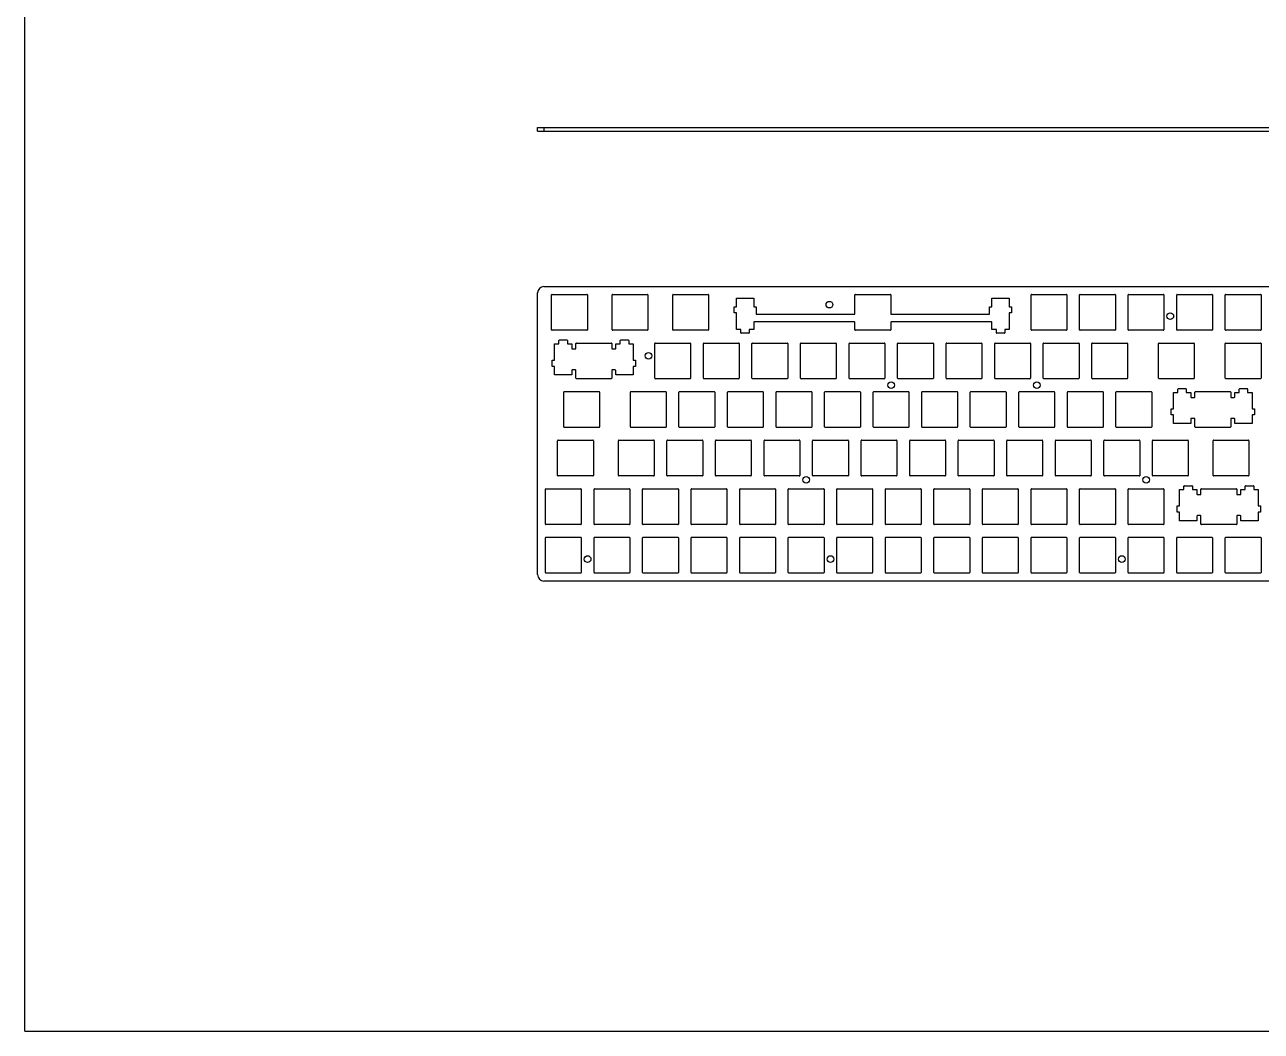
# Model space of a CAD drawing. Header units: inches. Extents: x -14 to 774, y -124 to 663.
# Drawn here: x -13.7 to 470.2, y -124.5 to 269.2 of the extents above; entities that cross this region are included whole.
import ezdxf

# ---------------------------------------------------------------- set-up
doc = ezdxf.new("R2010")
doc.units = ezdxf.units.IN
doc.header["$LTSCALE"] = 51.326917
doc.header["$MEASUREMENT"] = 0
doc.layers.get('0').update_dxf_attribs({"linetype": 'CONTINUOUS'})

msp = doc.modelspace()

# ---------------------------------------------------------------- linework, layer by layer
at = {"color": 7, "linetype": 'Continuous'}
for p, q in [((-13.668, -124.457), (-13.668, 662.945)), ((187.01, 227.596), (187.01, 229.096)), ((187.01, 229.096), (549.21, 229.096)), ((187.01, 227.596), (549.21, 227.596)), ((189.51, 229.096), (189.51, 227.596)), ((189.51, 166.852), (546.71, 166.852)), ((187.01, 54.152), (187.01, 164.352)), ((192.49, 149.952), (192.49, 163.552)), ((192.69, 163.752), (206.29, 163.752)), ((206.49, 163.552), (206.49, 149.952)), ((216.2, 149.952), (216.2, 163.552)), ((216.4, 163.752), (230, 163.752)), ((230.2, 163.552), (230.2, 149.952)), ((239.91, 149.952), (239.91, 163.552)), ((240.11, 163.752), (253.71, 163.752)), ((253.91, 163.552), (253.91, 149.952)), ((264.8, 158.902), (264.8, 162.252)), ((264.8, 162.252), (271.6, 162.252)), ((271.6, 162.252), (271.6, 158.902)), ((311.2, 156.202), (311.2, 163.552)), ((311.4, 163.752), (325, 163.752)), ((325.2, 163.552), (325.2, 156.202)), ((364.8, 158.902), (364.8, 162.252)), ((364.8, 162.252), (371.6, 162.252)), ((371.6, 162.252), (371.6, 158.902)), ((380.11, 149.952), (380.11, 163.552)), ((380.31, 163.752), (393.91, 163.752)), ((394.11, 163.552), (394.11, 149.952)), ((399.11, 149.952), (399.11, 163.552)), ((399.31, 163.752), (412.91, 163.752)), ((413.11, 163.552), (413.11, 149.952)), ((418.11, 149.952), (418.11, 163.552)), ((418.31, 163.752), (431.91, 163.752)), ((432.11, 163.552), (432.11, 149.952)), ((437.11, 149.952), (437.11, 163.552)), ((437.31, 163.752), (450.91, 163.752)), ((451.11, 163.552), (451.11, 149.952)), ((456.11, 149.952), (456.11, 163.552)), ((456.31, 163.752), (469.91, 163.752)), ((470.11, 163.552), (470.11, 149.952)), ((263.9, 156.502), (263.9, 158.902)), ((263.9, 158.902), (264.8, 158.902)), ((264.8, 156.502), (263.9, 156.502)), ((264.8, 150.052), (264.8, 156.502)), ((271.6, 158.902), (272.5, 158.902)), ((272.5, 158.902), (272.5, 156.202)), ((272.7, 156.002), (311, 156.002)), ((325.4, 156.002), (363.7, 156.002)), ((363.9, 156.202), (363.9, 158.902)), ((363.9, 158.902), (364.8, 158.902)), ((371.6, 158.902), (372.5, 158.902)), ((371.6, 156.502), (371.6, 150.052)), ((372.5, 156.502), (371.6, 156.502)), ((372.5, 158.902), (372.5, 156.502)), ((266.55, 150.052), (264.8, 150.052)), ((266.55, 148.752), (266.55, 150.052)), ((269.85, 150.052), (269.85, 148.752)), ((271.6, 150.052), (269.85, 150.052)), ((271.6, 152.802), (271.6, 150.052)), ((311, 153.002), (271.8, 153.002)), ((311.2, 149.952), (311.2, 152.802)), ((325.2, 152.802), (325.2, 149.952)), ((364.6, 153.002), (325.4, 153.002)), ((364.8, 150.052), (364.8, 152.802)), ((366.55, 150.052), (364.8, 150.052)), ((366.55, 148.752), (366.55, 150.052)), ((369.85, 150.052), (369.85, 148.752)), ((371.6, 150.052), (369.85, 150.052)), ((206.29, 149.752), (192.69, 149.752)), ((195.365, 144.452), (195.365, 145.752)), ((195.565, 145.952), (198.465, 145.952)), ((198.665, 145.752), (198.665, 144.452)), ((230, 149.752), (216.4, 149.752)), ((219.365, 144.452), (219.365, 145.752)), ((219.565, 145.952), (222.465, 145.952)), ((222.665, 145.752), (222.665, 144.452)), ((253.71, 149.752), (240.11, 149.752)), ((269.65, 148.552), (266.75, 148.552)), ((325, 149.752), (311.4, 149.752)), ((369.65, 148.552), (366.75, 148.552)), ((393.91, 149.752), (380.31, 149.752)), ((412.91, 149.752), (399.31, 149.752)), ((431.91, 149.752), (418.31, 149.752)), ((450.91, 149.752), (437.31, 149.752)), ((469.91, 149.752), (456.31, 149.752)), ((193.615, 138.002), (193.615, 144.452)), ((193.615, 144.452), (195.365, 144.452)), ((198.665, 144.452), (200.415, 144.452)), ((200.415, 144.452), (200.415, 142.652)), ((200.615, 142.452), (201.815, 142.452)), ((202.015, 142.652), (202.015, 144.552)), ((202.215, 144.752), (215.815, 144.752)), ((216.015, 144.552), (216.015, 142.652)), ((216.215, 142.452), (217.415, 142.452)), ((217.615, 142.652), (217.615, 144.452)), ((217.615, 144.452), (219.365, 144.452)), ((222.665, 144.452), (224.415, 144.452)), ((224.415, 144.452), (224.415, 138.002)), ((232.905, 130.952), (232.905, 144.552)), ((233.105, 144.752), (246.705, 144.752)), ((246.905, 144.552), (246.905, 130.952)), ((251.905, 130.952), (251.905, 144.552)), ((252.105, 144.752), (265.705, 144.752)), ((265.905, 144.552), (265.905, 130.952)), ((270.905, 130.952), (270.905, 144.552)), ((271.105, 144.752), (284.705, 144.752)), ((284.905, 144.552), (284.905, 130.952)), ((289.905, 130.952), (289.905, 144.552)), ((290.105, 144.752), (303.705, 144.752)), ((303.905, 144.552), (303.905, 130.952)), ((308.905, 130.952), (308.905, 144.552)), ((309.105, 144.752), (322.705, 144.752)), ((322.905, 144.552), (322.905, 130.952)), ((327.905, 130.952), (327.905, 144.552)), ((328.105, 144.752), (341.705, 144.752)), ((341.905, 144.552), (341.905, 130.952)), ((346.905, 130.952), (346.905, 144.552)), ((347.105, 144.752), (360.705, 144.752)), ((360.905, 144.552), (360.905, 130.952)), ((365.905, 130.952), (365.905, 144.552)), ((366.105, 144.752), (379.705, 144.752)), ((379.905, 144.552), (379.905, 130.952)), ((384.905, 130.952), (384.905, 144.552)), ((385.105, 144.752), (398.705, 144.752)), ((398.905, 144.552), (398.905, 130.952)), ((403.905, 130.952), (403.905, 144.552)), ((404.105, 144.752), (417.705, 144.752)), ((417.905, 144.552), (417.905, 130.952)), ((430.005, 130.952), (430.005, 144.552)), ((430.205, 144.752), (443.805, 144.752)), ((444.005, 144.552), (444.005, 130.952)), ((456.11, 130.952), (456.11, 144.552)), ((456.31, 144.752), (469.91, 144.752)), ((470.11, 144.552), (470.11, 130.952)), ((192.715, 135.602), (192.715, 138.002)), ((192.715, 138.002), (193.615, 138.002)), ((193.615, 135.602), (192.715, 135.602)), ((193.615, 132.252), (193.615, 135.602)), ((224.415, 138.002), (225.315, 138.002)), ((224.415, 135.602), (224.415, 132.252)), ((225.315, 135.602), (224.415, 135.602)), ((225.315, 138.002), (225.315, 135.602)), ((200.415, 132.252), (193.615, 132.252)), ((200.415, 134.052), (200.415, 132.252)), ((201.815, 134.252), (200.615, 134.252)), ((202.015, 130.952), (202.015, 134.052)), ((215.815, 130.752), (202.215, 130.752)), ((216.015, 134.052), (216.015, 130.952)), ((217.415, 134.252), (216.215, 134.252)), ((217.615, 132.252), (217.615, 134.052)), ((224.415, 132.252), (217.615, 132.252)), ((246.705, 130.752), (233.105, 130.752)), ((265.705, 130.752), (252.105, 130.752)), ((284.705, 130.752), (271.105, 130.752)), ((303.705, 130.752), (290.105, 130.752)), ((322.705, 130.752), (309.105, 130.752)), ((341.705, 130.752), (328.105, 130.752)), ((360.705, 130.752), (347.105, 130.752)), ((379.705, 130.752), (366.105, 130.752)), ((398.705, 130.752), (385.105, 130.752)), ((417.705, 130.752), (404.105, 130.752)), ((443.805, 130.752), (430.205, 130.752)), ((469.91, 130.752), (456.31, 130.752)), ((437.585, 125.452), (437.585, 126.752)), ((437.785, 126.952), (440.685, 126.952)), ((440.885, 126.752), (440.885, 125.452)), ((461.585, 125.452), (461.585, 126.752)), ((461.785, 126.952), (464.685, 126.952)), ((464.885, 126.752), (464.885, 125.452)), ((197.255, 111.952), (197.255, 125.552)), ((197.455, 125.752), (211.055, 125.752)), ((211.255, 125.552), (211.255, 111.952)), ((223.355, 111.952), (223.355, 125.552)), ((223.555, 125.752), (237.155, 125.752)), ((237.355, 125.552), (237.355, 111.952)), ((242.355, 111.952), (242.355, 125.552)), ((242.555, 125.752), (256.155, 125.752)), ((256.355, 125.552), (256.355, 111.952)), ((261.355, 111.952), (261.355, 125.552)), ((261.555, 125.752), (275.155, 125.752)), ((275.355, 125.552), (275.355, 111.952)), ((280.355, 111.952), (280.355, 125.552)), ((280.555, 125.752), (294.155, 125.752)), ((294.355, 125.552), (294.355, 111.952)), ((299.355, 111.952), (299.355, 125.552)), ((299.555, 125.752), (313.155, 125.752)), ((313.355, 125.552), (313.355, 111.952)), ((318.355, 111.952), (318.355, 125.552)), ((318.555, 125.752), (332.155, 125.752)), ((332.355, 125.552), (332.355, 111.952)), ((337.355, 111.952), (337.355, 125.552)), ((337.555, 125.752), (351.155, 125.752)), ((351.355, 125.552), (351.355, 111.952)), ((356.355, 111.952), (356.355, 125.552)), ((356.555, 125.752), (370.155, 125.752)), ((370.355, 125.552), (370.355, 111.952)), ((375.355, 111.952), (375.355, 125.552)), ((375.555, 125.752), (389.155, 125.752)), ((389.355, 125.552), (389.355, 111.952)), ((394.355, 111.952), (394.355, 125.552)), ((394.555, 125.752), (408.155, 125.752)), ((408.355, 125.552), (408.355, 111.952)), ((413.355, 111.952), (413.355, 125.552)), ((413.555, 125.752), (427.155, 125.752)), ((427.355, 125.552), (427.355, 111.952)), ((435.835, 125.452), (437.585, 125.452)), ((435.835, 119.002), (435.835, 125.452)), ((440.885, 125.452), (442.635, 125.452)), ((442.635, 125.452), (442.635, 123.652)), ((442.835, 123.452), (444.035, 123.452)), ((444.235, 123.652), (444.235, 125.552)), ((444.435, 125.752), (458.035, 125.752)), ((458.235, 125.552), (458.235, 123.652)), ((458.435, 123.452), (459.635, 123.452)), ((459.835, 125.452), (461.585, 125.452)), ((459.835, 123.652), (459.835, 125.452)), ((464.885, 125.452), (466.635, 125.452)), ((466.635, 125.452), (466.635, 119.002)), ((434.935, 119.002), (435.835, 119.002)), ((434.935, 116.602), (434.935, 119.002)), ((435.835, 116.602), (434.935, 116.602)), ((435.835, 113.252), (435.835, 116.602)), ((466.635, 119.002), (467.535, 119.002)), ((467.535, 116.602), (466.635, 116.602)), ((466.635, 116.602), (466.635, 113.252)), ((467.535, 119.002), (467.535, 116.602)), ((211.055, 111.752), (197.455, 111.752)), ((237.155, 111.752), (223.555, 111.752)), ((256.155, 111.752), (242.555, 111.752)), ((275.155, 111.752), (261.555, 111.752)), ((294.155, 111.752), (280.555, 111.752)), ((313.155, 111.752), (299.555, 111.752)), ((332.155, 111.752), (318.555, 111.752)), ((351.155, 111.752), (337.555, 111.752)), ((370.155, 111.752), (356.555, 111.752)), ((389.155, 111.752), (375.555, 111.752)), ((408.155, 111.752), (394.555, 111.752)), ((427.155, 111.752), (413.555, 111.752)), ((442.635, 113.252), (435.835, 113.252)), ((442.635, 115.052), (442.635, 113.252)), ((444.035, 115.252), (442.835, 115.252)), ((444.235, 111.952), (444.235, 115.052)), ((458.035, 111.752), (444.435, 111.752)), ((458.235, 115.052), (458.235, 111.952)), ((459.635, 115.252), (458.435, 115.252)), ((459.835, 113.252), (459.835, 115.052)), ((466.635, 113.252), (459.835, 113.252)), ((194.875, 92.952), (194.875, 106.552)), ((195.075, 106.752), (208.675, 106.752)), ((208.875, 106.552), (208.875, 92.952)), ((218.64, 92.952), (218.64, 106.552)), ((218.84, 106.752), (232.44, 106.752)), ((232.64, 106.552), (232.64, 92.952)), ((237.64, 92.952), (237.64, 106.552)), ((237.84, 106.752), (251.44, 106.752)), ((251.64, 106.552), (251.64, 92.952)), ((256.64, 92.952), (256.64, 106.552)), ((256.84, 106.752), (270.44, 106.752)), ((270.64, 106.552), (270.64, 92.952)), ((275.64, 92.952), (275.64, 106.552)), ((275.84, 106.752), (289.44, 106.752)), ((289.64, 106.552), (289.64, 92.952)), ((294.64, 92.952), (294.64, 106.552)), ((294.84, 106.752), (308.44, 106.752)), ((308.64, 106.552), (308.64, 92.952)), ((313.64, 92.952), (313.64, 106.552)), ((313.84, 106.752), (327.44, 106.752)), ((327.64, 106.552), (327.64, 92.952)), ((332.64, 92.952), (332.64, 106.552)), ((332.84, 106.752), (346.44, 106.752)), ((346.64, 106.552), (346.64, 92.952)), ((351.64, 92.952), (351.64, 106.552)), ((351.84, 106.752), (365.44, 106.752)), ((365.64, 106.552), (365.64, 92.952)), ((370.64, 92.952), (370.64, 106.552)), ((370.84, 106.752), (384.44, 106.752)), ((384.64, 106.552), (384.64, 92.952)), ((389.64, 92.952), (389.64, 106.552)), ((389.84, 106.752), (403.44, 106.752)), ((403.64, 106.552), (403.64, 92.952)), ((408.64, 92.952), (408.64, 106.552)), ((408.84, 106.752), (422.44, 106.752)), ((422.64, 106.552), (422.64, 92.952)), ((427.64, 92.952), (427.64, 106.552)), ((427.84, 106.752), (441.44, 106.752)), ((441.64, 106.552), (441.64, 92.952)), ((451.37, 92.952), (451.37, 106.552)), ((451.57, 106.752), (465.17, 106.752)), ((465.37, 106.552), (465.37, 92.952)), ((208.675, 92.752), (195.075, 92.752)), ((232.44, 92.752), (218.84, 92.752)), ((251.44, 92.752), (237.84, 92.752)), ((270.44, 92.752), (256.84, 92.752)), ((289.44, 92.752), (275.84, 92.752)), ((308.44, 92.752), (294.84, 92.752)), ((327.44, 92.752), (313.84, 92.752)), ((346.44, 92.752), (332.84, 92.752)), ((365.44, 92.752), (351.84, 92.752)), ((384.44, 92.752), (370.84, 92.752)), ((403.44, 92.752), (389.84, 92.752)), ((422.44, 92.752), (408.84, 92.752)), ((441.44, 92.752), (427.84, 92.752)), ((465.17, 92.752), (451.57, 92.752)), ((190.11, 73.952), (190.11, 87.552)), ((190.31, 87.752), (203.91, 87.752)), ((204.11, 87.552), (204.11, 73.952)), ((209.11, 73.952), (209.11, 87.552)), ((209.31, 87.752), (222.91, 87.752)), ((223.11, 87.552), (223.11, 73.952)), ((228.11, 73.952), (228.11, 87.552)), ((228.31, 87.752), (241.91, 87.752)), ((242.11, 87.552), (242.11, 73.952)), ((247.11, 73.952), (247.11, 87.552)), ((247.31, 87.752), (260.91, 87.752)), ((261.11, 87.552), (261.11, 73.952)), ((266.11, 73.952), (266.11, 87.552)), ((266.31, 87.752), (279.91, 87.752)), ((280.11, 87.552), (280.11, 73.952)), ((285.11, 73.952), (285.11, 87.552)), ((285.31, 87.752), (298.91, 87.752)), ((299.11, 87.552), (299.11, 73.952)), ((304.11, 73.952), (304.11, 87.552)), ((304.31, 87.752), (317.91, 87.752)), ((318.11, 87.552), (318.11, 73.952)), ((323.11, 73.952), (323.11, 87.552)), ((323.31, 87.752), (336.91, 87.752)), ((337.11, 87.552), (337.11, 73.952)), ((342.11, 73.952), (342.11, 87.552)), ((342.31, 87.752), (355.91, 87.752)), ((356.11, 87.552), (356.11, 73.952)), ((361.11, 73.952), (361.11, 87.552)), ((361.31, 87.752), (374.91, 87.752)), ((375.11, 87.552), (375.11, 73.952)), ((380.11, 73.952), (380.11, 87.552)), ((380.31, 87.752), (393.91, 87.752)), ((394.11, 87.552), (394.11, 73.952)), ((399.11, 73.952), (399.11, 87.552)), ((399.31, 87.752), (412.91, 87.752)), ((413.11, 87.552), (413.11, 73.952)), ((418.11, 73.952), (418.11, 87.552)), ((418.31, 87.752), (431.91, 87.752)), ((432.11, 87.552), (432.11, 73.952)), ((438.21, 87.452), (439.96, 87.452)), ((438.21, 81.002), (438.21, 87.452)), ((439.96, 87.452), (439.96, 88.752)), ((440.16, 88.952), (443.06, 88.952)), ((443.26, 88.752), (443.26, 87.452)), ((443.26, 87.452), (445.01, 87.452)), ((445.01, 87.452), (445.01, 85.652)), ((446.61, 85.652), (446.61, 87.552)), ((446.81, 87.752), (460.41, 87.752)), ((460.61, 87.552), (460.61, 85.652)), ((462.21, 87.452), (463.96, 87.452)), ((462.21, 85.652), (462.21, 87.452)), ((463.96, 87.452), (463.96, 88.752)), ((464.16, 88.952), (467.06, 88.952)), ((467.26, 88.752), (467.26, 87.452)), ((467.26, 87.452), (469.01, 87.452)), ((469.01, 87.452), (469.01, 81.002)), ((445.21, 85.452), (446.41, 85.452)), ((460.81, 85.452), (462.01, 85.452)), ((437.31, 81.002), (438.21, 81.002)), ((437.31, 78.602), (437.31, 81.002)), ((438.21, 78.602), (437.31, 78.602)), ((438.21, 75.252), (438.21, 78.602)), ((469.01, 81.002), (469.91, 81.002)), ((469.91, 78.602), (469.01, 78.602)), ((469.01, 78.602), (469.01, 75.252)), ((469.91, 81.002), (469.91, 78.602)), ((203.91, 73.752), (190.31, 73.752)), ((222.91, 73.752), (209.31, 73.752)), ((241.91, 73.752), (228.31, 73.752)), ((260.91, 73.752), (247.31, 73.752)), ((279.91, 73.752), (266.31, 73.752)), ((298.91, 73.752), (285.31, 73.752)), ((317.91, 73.752), (304.31, 73.752)), ((336.91, 73.752), (323.31, 73.752)), ((355.91, 73.752), (342.31, 73.752)), ((374.91, 73.752), (361.31, 73.752)), ((393.91, 73.752), (380.31, 73.752)), ((412.91, 73.752), (399.31, 73.752)), ((431.91, 73.752), (418.31, 73.752)), ((445.01, 75.252), (438.21, 75.252)), ((445.01, 77.052), (445.01, 75.252)), ((446.41, 77.252), (445.21, 77.252)), ((446.61, 73.952), (446.61, 77.052)), ((460.41, 73.752), (446.81, 73.752)), ((460.61, 77.052), (460.61, 73.952)), ((462.01, 77.252), (460.81, 77.252)), ((462.21, 75.252), (462.21, 77.052)), ((469.01, 75.252), (462.21, 75.252)), ((190.11, 54.952), (190.11, 68.552)), ((190.31, 68.752), (203.91, 68.752)), ((204.11, 68.552), (204.11, 54.952)), ((209.11, 54.952), (209.11, 68.552)), ((209.31, 68.752), (222.91, 68.752)), ((223.11, 68.552), (223.11, 54.952)), ((228.11, 54.952), (228.11, 68.552)), ((228.31, 68.752), (241.91, 68.752)), ((242.11, 68.552), (242.11, 54.952)), ((247.11, 54.952), (247.11, 68.552)), ((247.31, 68.752), (260.91, 68.752)), ((261.11, 68.552), (261.11, 54.952)), ((266.11, 54.952), (266.11, 68.552)), ((266.31, 68.752), (279.91, 68.752)), ((280.11, 68.552), (280.11, 54.952)), ((285.11, 54.952), (285.11, 68.552)), ((285.31, 68.752), (298.91, 68.752)), ((299.11, 68.552), (299.11, 54.952)), ((304.11, 54.952), (304.11, 68.552)), ((304.31, 68.752), (317.91, 68.752)), ((318.11, 68.552), (318.11, 54.952)), ((323.11, 54.952), (323.11, 68.552)), ((323.31, 68.752), (336.91, 68.752)), ((337.11, 68.552), (337.11, 54.952)), ((342.11, 54.952), (342.11, 68.552)), ((342.31, 68.752), (355.91, 68.752)), ((356.11, 68.552), (356.11, 54.952)), ((361.11, 54.952), (361.11, 68.552)), ((361.31, 68.752), (374.91, 68.752)), ((375.11, 68.552), (375.11, 54.952)), ((380.11, 54.952), (380.11, 68.552)), ((380.31, 68.752), (393.91, 68.752)), ((394.11, 68.552), (394.11, 54.952)), ((399.11, 54.952), (399.11, 68.552)), ((399.31, 68.752), (412.91, 68.752)), ((413.11, 68.552), (413.11, 54.952)), ((418.11, 54.952), (418.11, 68.552)), ((418.31, 68.752), (431.91, 68.752)), ((432.11, 68.552), (432.11, 54.952)), ((437.11, 54.952), (437.11, 68.552)), ((437.31, 68.752), (450.91, 68.752)), ((451.11, 68.552), (451.11, 54.952)), ((456.11, 54.952), (456.11, 68.552)), ((456.31, 68.752), (469.91, 68.752)), ((470.11, 68.552), (470.11, 54.952)), ((203.91, 54.752), (190.31, 54.752)), ((222.91, 54.752), (209.31, 54.752)), ((241.91, 54.752), (228.31, 54.752)), ((260.91, 54.752), (247.31, 54.752)), ((279.91, 54.752), (266.31, 54.752)), ((298.91, 54.752), (285.31, 54.752)), ((317.91, 54.752), (304.31, 54.752)), ((336.91, 54.752), (323.31, 54.752)), ((355.91, 54.752), (342.31, 54.752)), ((374.91, 54.752), (361.31, 54.752)), ((393.91, 54.752), (380.31, 54.752)), ((412.91, 54.752), (399.31, 54.752)), ((431.91, 54.752), (418.31, 54.752)), ((450.91, 54.752), (437.31, 54.752)), ((469.91, 54.752), (456.31, 54.752)), ((546.71, 51.652), (189.51, 51.652)), ((-13.668, -124.457), (773.733, -124.457))]:
    msp.add_line(p, q, dxfattribs=at)
for centre in [(301.2, 159.752), (434.61, 155.252), (230.405, 139.752), (325.355, 128.252), (382.355, 128.252), (292.14, 91.252), (425.14, 91.252), (206.61, 60.252), (301.61, 60.252), (415.61, 60.252)]:
    msp.add_circle(centre, 1.3, dxfattribs=at)
for centre, radius, start, end in [((189.51, 164.352), 2.5, 90, 180), ((192.69, 163.552), 0.2, 90, 180), ((206.29, 163.552), 0.2, 0, 90), ((216.4, 163.552), 0.2, 90, 180), ((230, 163.552), 0.2, 0, 90), ((240.11, 163.552), 0.2, 90, 180), ((253.71, 163.552), 0.2, 0, 90), ((311.4, 163.552), 0.2, 90, 180), ((325, 163.552), 0.2, 0, 90), ((380.31, 163.552), 0.2, 90, 180), ((393.91, 163.552), 0.2, 0, 90), ((399.31, 163.552), 0.2, 90, 180), ((412.91, 163.552), 0.2, 0, 90), ((418.31, 163.552), 0.2, 90, 180), ((431.91, 163.552), 0.2, 0, 90), ((437.31, 163.552), 0.2, 90, 180), ((450.91, 163.552), 0.2, 0, 90), ((456.31, 163.552), 0.2, 90, 180), ((469.91, 163.552), 0.2, 0, 90), ((272.7, 156.202), 0.2, 180, 270), ((311, 156.202), 0.2, 270, 360), ((325.4, 156.202), 0.2, 180, 270), ((363.7, 156.202), 0.2, 270, 360), ((271.8, 152.802), 0.2, 90, 180), ((311, 152.802), 0.2, 0, 90), ((325.4, 152.802), 0.2, 90, 180), ((364.6, 152.802), 0.2, 0, 90), ((192.69, 149.952), 0.2, 180, 270), ((195.565, 145.752), 0.2, 90, 180), ((198.465, 145.752), 0.2, 0, 90), ((206.29, 149.952), 0.2, 270, 360), ((216.4, 149.952), 0.2, 180, 270), ((219.565, 145.752), 0.2, 90, 180), ((222.465, 145.752), 0.2, 0, 90), ((230, 149.952), 0.2, 270, 360), ((240.11, 149.952), 0.2, 180, 270), ((253.71, 149.952), 0.2, 270, 360), ((266.75, 148.752), 0.2, 180, 270), ((269.65, 148.752), 0.2, 270, 360), ((311.4, 149.952), 0.2, 180, 270), ((325, 149.952), 0.2, 270, 360), ((366.75, 148.752), 0.2, 180, 270), ((369.65, 148.752), 0.2, 270, 360), ((380.31, 149.952), 0.2, 180, 270), ((393.91, 149.952), 0.2, 270, 360), ((399.31, 149.952), 0.2, 180, 270), ((412.91, 149.952), 0.2, 270, 360), ((418.31, 149.952), 0.2, 180, 270), ((431.91, 149.952), 0.2, 270, 360), ((437.31, 149.952), 0.2, 180, 270), ((450.91, 149.952), 0.2, 270, 360), ((456.31, 149.952), 0.2, 180, 270), ((469.91, 149.952), 0.2, 270, 360), ((200.615, 142.652), 0.2, 180, 270), ((201.815, 142.652), 0.2, 270, 360), ((202.215, 144.552), 0.2, 90, 180), ((215.815, 144.552), 0.2, 0, 90), ((216.215, 142.652), 0.2, 180, 270), ((217.415, 142.652), 0.2, 270, 360), ((233.105, 144.552), 0.2, 90, 180), ((246.705, 144.552), 0.2, 0, 90), ((252.105, 144.552), 0.2, 90, 180), ((265.705, 144.552), 0.2, 0, 90), ((271.105, 144.552), 0.2, 90, 180), ((284.705, 144.552), 0.2, 0, 90), ((290.105, 144.552), 0.2, 90, 180), ((303.705, 144.552), 0.2, 0, 90), ((309.105, 144.552), 0.2, 90, 180), ((322.705, 144.552), 0.2, 0, 90), ((328.105, 144.552), 0.2, 90, 180), ((341.705, 144.552), 0.2, 0, 90), ((347.105, 144.552), 0.2, 90, 180), ((360.705, 144.552), 0.2, 0, 90), ((366.105, 144.552), 0.2, 90, 180), ((379.705, 144.552), 0.2, 0, 90), ((385.105, 144.552), 0.2, 90, 180), ((398.705, 144.552), 0.2, 0, 90), ((404.105, 144.552), 0.2, 90, 180), ((417.705, 144.552), 0.2, 0, 90), ((430.205, 144.552), 0.2, 90, 180), ((443.805, 144.552), 0.2, 0, 90), ((456.31, 144.552), 0.2, 90, 180), ((469.91, 144.552), 0.2, 0, 90), ((200.615, 134.052), 0.2, 90, 180), ((201.815, 134.052), 0.2, 0, 90), ((202.215, 130.952), 0.2, 180, 270), ((215.815, 130.952), 0.2, 270, 360), ((216.215, 134.052), 0.2, 90, 180), ((217.415, 134.052), 0.2, 0, 90), ((233.105, 130.952), 0.2, 180, 270), ((246.705, 130.952), 0.2, 270, 360), ((252.105, 130.952), 0.2, 180, 270), ((265.705, 130.952), 0.2, 270, 360), ((271.105, 130.952), 0.2, 180, 270), ((284.705, 130.952), 0.2, 270, 360), ((290.105, 130.952), 0.2, 180, 270), ((303.705, 130.952), 0.2, 270, 360), ((309.105, 130.952), 0.2, 180, 270), ((322.705, 130.952), 0.2, 270, 360), ((328.105, 130.952), 0.2, 180, 270), ((341.705, 130.952), 0.2, 270, 360), ((347.105, 130.952), 0.2, 180, 270), ((360.705, 130.952), 0.2, 270, 360), ((366.105, 130.952), 0.2, 180, 270), ((379.705, 130.952), 0.2, 270, 360), ((385.105, 130.952), 0.2, 180, 270), ((398.705, 130.952), 0.2, 270, 360), ((404.105, 130.952), 0.2, 180, 270), ((417.705, 130.952), 0.2, 270, 360), ((430.205, 130.952), 0.2, 180, 270), ((443.805, 130.952), 0.2, 270, 360), ((456.31, 130.952), 0.2, 180, 270), ((469.91, 130.952), 0.2, 270, 360), ((437.785, 126.752), 0.2, 90, 180), ((440.685, 126.752), 0.2, 0, 90), ((461.785, 126.752), 0.2, 90, 180), ((464.685, 126.752), 0.2, 0, 90), ((197.455, 125.552), 0.2, 90, 180), ((211.055, 125.552), 0.2, 0, 90), ((223.555, 125.552), 0.2, 90, 180), ((237.155, 125.552), 0.2, 0, 90), ((242.555, 125.552), 0.2, 90, 180), ((256.155, 125.552), 0.2, 0, 90), ((261.555, 125.552), 0.2, 90, 180), ((275.155, 125.552), 0.2, 0, 90), ((280.555, 125.552), 0.2, 90, 180), ((294.155, 125.552), 0.2, 0, 90), ((299.555, 125.552), 0.2, 90, 180), ((313.155, 125.552), 0.2, 0, 90), ((318.555, 125.552), 0.2, 90, 180), ((332.155, 125.552), 0.2, 0, 90), ((337.555, 125.552), 0.2, 90, 180), ((351.155, 125.552), 0.2, 0, 90), ((356.555, 125.552), 0.2, 90, 180), ((370.155, 125.552), 0.2, 0, 90), ((375.555, 125.552), 0.2, 90, 180), ((389.155, 125.552), 0.2, 0, 90), ((394.555, 125.552), 0.2, 90, 180), ((408.155, 125.552), 0.2, 0, 90), ((413.555, 125.552), 0.2, 90, 180), ((427.155, 125.552), 0.2, 0, 90), ((442.835, 123.652), 0.2, 180, 270), ((444.035, 123.652), 0.2, 270, 360), ((444.435, 125.552), 0.2, 90, 180), ((458.035, 125.552), 0.2, 0, 90), ((458.435, 123.652), 0.2, 180, 270), ((459.635, 123.652), 0.2, 270, 360), ((197.455, 111.952), 0.2, 180, 270), ((211.055, 111.952), 0.2, 270, 360), ((223.555, 111.952), 0.2, 180, 270), ((237.155, 111.952), 0.2, 270, 360), ((242.555, 111.952), 0.2, 180, 270), ((256.155, 111.952), 0.2, 270, 360), ((261.555, 111.952), 0.2, 180, 270), ((275.155, 111.952), 0.2, 270, 360), ((280.555, 111.952), 0.2, 180, 270), ((294.155, 111.952), 0.2, 270, 360), ((299.555, 111.952), 0.2, 180, 270), ((313.155, 111.952), 0.2, 270, 360), ((318.555, 111.952), 0.2, 180, 270), ((332.155, 111.952), 0.2, 270, 360), ((337.555, 111.952), 0.2, 180, 270), ((351.155, 111.952), 0.2, 270, 360), ((356.555, 111.952), 0.2, 180, 270), ((370.155, 111.952), 0.2, 270, 360), ((375.555, 111.952), 0.2, 180, 270), ((389.155, 111.952), 0.2, 270, 360), ((394.555, 111.952), 0.2, 180, 270), ((408.155, 111.952), 0.2, 270, 360), ((413.555, 111.952), 0.2, 180, 270), ((427.155, 111.952), 0.2, 270, 360), ((442.835, 115.052), 0.2, 90, 180), ((444.035, 115.052), 0.2, 0, 90), ((444.435, 111.952), 0.2, 180, 270), ((458.035, 111.952), 0.2, 270, 360), ((458.435, 115.052), 0.2, 90, 180), ((459.635, 115.052), 0.2, 0, 90), ((195.075, 106.552), 0.2, 90, 180), ((208.675, 106.552), 0.2, 0, 90), ((218.84, 106.552), 0.2, 90, 180), ((232.44, 106.552), 0.2, 0, 90), ((237.84, 106.552), 0.2, 90, 180), ((251.44, 106.552), 0.2, 0, 90), ((256.84, 106.552), 0.2, 90, 180), ((270.44, 106.552), 0.2, 0, 90), ((275.84, 106.552), 0.2, 90, 180), ((289.44, 106.552), 0.2, 0, 90), ((294.84, 106.552), 0.2, 90, 180), ((308.44, 106.552), 0.2, 0, 90), ((313.84, 106.552), 0.2, 90, 180), ((327.44, 106.552), 0.2, 0, 90), ((332.84, 106.552), 0.2, 90, 180), ((346.44, 106.552), 0.2, 0, 90), ((351.84, 106.552), 0.2, 90, 180), ((365.44, 106.552), 0.2, 0, 90), ((370.84, 106.552), 0.2, 90, 180), ((384.44, 106.552), 0.2, 0, 90), ((389.84, 106.552), 0.2, 90, 180), ((403.44, 106.552), 0.2, 0, 90), ((408.84, 106.552), 0.2, 90, 180), ((422.44, 106.552), 0.2, 0, 90), ((427.84, 106.552), 0.2, 90, 180), ((441.44, 106.552), 0.2, 0, 90), ((451.57, 106.552), 0.2, 90, 180), ((465.17, 106.552), 0.2, 0, 90), ((195.075, 92.952), 0.2, 180, 270), ((208.675, 92.952), 0.2, 270, 360), ((218.84, 92.952), 0.2, 180, 270), ((232.44, 92.952), 0.2, 270, 360), ((237.84, 92.952), 0.2, 180, 270), ((251.44, 92.952), 0.2, 270, 360), ((256.84, 92.952), 0.2, 180, 270), ((270.44, 92.952), 0.2, 270, 360), ((275.84, 92.952), 0.2, 180, 270), ((289.44, 92.952), 0.2, 270, 360), ((294.84, 92.952), 0.2, 180, 270), ((308.44, 92.952), 0.2, 270, 360), ((313.84, 92.952), 0.2, 180, 270), ((327.44, 92.952), 0.2, 270, 360), ((332.84, 92.952), 0.2, 180, 270), ((346.44, 92.952), 0.2, 270, 360), ((351.84, 92.952), 0.2, 180, 270), ((365.44, 92.952), 0.2, 270, 360), ((370.84, 92.952), 0.2, 180, 270), ((384.44, 92.952), 0.2, 270, 360), ((389.84, 92.952), 0.2, 180, 270), ((403.44, 92.952), 0.2, 270, 360), ((408.84, 92.952), 0.2, 180, 270), ((422.44, 92.952), 0.2, 270, 360), ((427.84, 92.952), 0.2, 180, 270), ((441.44, 92.952), 0.2, 270, 360), ((451.57, 92.952), 0.2, 180, 270), ((465.17, 92.952), 0.2, 270, 360), ((190.31, 87.552), 0.2, 90, 180), ((203.91, 87.552), 0.2, 0, 90), ((209.31, 87.552), 0.2, 90, 180), ((222.91, 87.552), 0.2, 0, 90), ((228.31, 87.552), 0.2, 90, 180), ((241.91, 87.552), 0.2, 0, 90), ((247.31, 87.552), 0.2, 90, 180), ((260.91, 87.552), 0.2, 0, 90), ((266.31, 87.552), 0.2, 90, 180), ((279.91, 87.552), 0.2, 0, 90), ((285.31, 87.552), 0.2, 90, 180), ((298.91, 87.552), 0.2, 0, 90), ((304.31, 87.552), 0.2, 90, 180), ((317.91, 87.552), 0.2, 0, 90), ((323.31, 87.552), 0.2, 90, 180), ((336.91, 87.552), 0.2, 0, 90), ((342.31, 87.552), 0.2, 90, 180), ((355.91, 87.552), 0.2, 0, 90), ((361.31, 87.552), 0.2, 90, 180), ((374.91, 87.552), 0.2, 0, 90), ((380.31, 87.552), 0.2, 90, 180), ((393.91, 87.552), 0.2, 0, 90), ((399.31, 87.552), 0.2, 90, 180), ((412.91, 87.552), 0.2, 0, 90), ((418.31, 87.552), 0.2, 90, 180), ((431.91, 87.552), 0.2, 0, 90), ((440.16, 88.752), 0.2, 90, 180), ((443.06, 88.752), 0.2, 0, 90), ((446.81, 87.552), 0.2, 90, 180), ((460.41, 87.552), 0.2, 0, 90), ((464.16, 88.752), 0.2, 90, 180), ((467.06, 88.752), 0.2, 0, 90), ((445.21, 85.652), 0.2, 180, 270), ((446.41, 85.652), 0.2, 270, 360), ((460.81, 85.652), 0.2, 180, 270), ((462.01, 85.652), 0.2, 270, 360), ((190.31, 73.952), 0.2, 180, 270), ((203.91, 73.952), 0.2, 270, 360), ((209.31, 73.952), 0.2, 180, 270), ((222.91, 73.952), 0.2, 270, 360), ((228.31, 73.952), 0.2, 180, 270), ((241.91, 73.952), 0.2, 270, 360), ((247.31, 73.952), 0.2, 180, 270), ((260.91, 73.952), 0.2, 270, 360), ((266.31, 73.952), 0.2, 180, 270), ((279.91, 73.952), 0.2, 270, 360), ((285.31, 73.952), 0.2, 180, 270), ((298.91, 73.952), 0.2, 270, 360), ((304.31, 73.952), 0.2, 180, 270), ((317.91, 73.952), 0.2, 270, 360), ((323.31, 73.952), 0.2, 180, 270), ((336.91, 73.952), 0.2, 270, 360), ((342.31, 73.952), 0.2, 180, 270), ((355.91, 73.952), 0.2, 270, 360), ((361.31, 73.952), 0.2, 180, 270), ((374.91, 73.952), 0.2, 270, 360), ((380.31, 73.952), 0.2, 180, 270), ((393.91, 73.952), 0.2, 270, 360), ((399.31, 73.952), 0.2, 180, 270), ((412.91, 73.952), 0.2, 270, 360), ((418.31, 73.952), 0.2, 180, 270), ((431.91, 73.952), 0.2, 270, 360), ((445.21, 77.052), 0.2, 90, 180), ((446.41, 77.052), 0.2, 0, 90), ((446.81, 73.952), 0.2, 180, 270), ((460.41, 73.952), 0.2, 270, 360), ((460.81, 77.052), 0.2, 90, 180), ((462.01, 77.052), 0.2, 0, 90), ((190.31, 68.552), 0.2, 90, 180), ((203.91, 68.552), 0.2, 0, 90), ((209.31, 68.552), 0.2, 90, 180), ((222.91, 68.552), 0.2, 0, 90), ((228.31, 68.552), 0.2, 90, 180), ((241.91, 68.552), 0.2, 0, 90), ((247.31, 68.552), 0.2, 90, 180), ((260.91, 68.552), 0.2, 0, 90), ((266.31, 68.552), 0.2, 90, 180), ((279.91, 68.552), 0.2, 0, 90), ((285.31, 68.552), 0.2, 90, 180), ((298.91, 68.552), 0.2, 0, 90), ((304.31, 68.552), 0.2, 90, 180), ((317.91, 68.552), 0.2, 0, 90), ((323.31, 68.552), 0.2, 90, 180), ((336.91, 68.552), 0.2, 0, 90), ((342.31, 68.552), 0.2, 90, 180), ((355.91, 68.552), 0.2, 0, 90), ((361.31, 68.552), 0.2, 90, 180), ((374.91, 68.552), 0.2, 0, 90), ((380.31, 68.552), 0.2, 90, 180), ((393.91, 68.552), 0.2, 0, 90), ((399.31, 68.552), 0.2, 90, 180), ((412.91, 68.552), 0.2, 0, 90), ((418.31, 68.552), 0.2, 90, 180), ((431.91, 68.552), 0.2, 0, 90), ((437.31, 68.552), 0.2, 90, 180), ((450.91, 68.552), 0.2, 0, 90), ((456.31, 68.552), 0.2, 90, 180), ((469.91, 68.552), 0.2, 0, 90), ((189.51, 54.152), 2.5, 180, 270), ((190.31, 54.952), 0.2, 180, 270), ((203.91, 54.952), 0.2, 270, 360), ((209.31, 54.952), 0.2, 180, 270), ((222.91, 54.952), 0.2, 270, 360), ((228.31, 54.952), 0.2, 180, 270), ((241.91, 54.952), 0.2, 270, 360), ((247.31, 54.952), 0.2, 180, 270), ((260.91, 54.952), 0.2, 270, 360), ((266.31, 54.952), 0.2, 180, 270), ((279.91, 54.952), 0.2, 270, 360), ((285.31, 54.952), 0.2, 180, 270), ((298.91, 54.952), 0.2, 270, 360), ((304.31, 54.952), 0.2, 180, 270), ((317.91, 54.952), 0.2, 270, 360), ((323.31, 54.952), 0.2, 180, 270), ((336.91, 54.952), 0.2, 270, 360), ((342.31, 54.952), 0.2, 180, 270), ((355.91, 54.952), 0.2, 270, 360), ((361.31, 54.952), 0.2, 180, 270), ((374.91, 54.952), 0.2, 270, 360), ((380.31, 54.952), 0.2, 180, 270), ((393.91, 54.952), 0.2, 270, 360), ((399.31, 54.952), 0.2, 180, 270), ((412.91, 54.952), 0.2, 270, 360), ((418.31, 54.952), 0.2, 180, 270), ((431.91, 54.952), 0.2, 270, 360), ((437.31, 54.952), 0.2, 180, 270), ((450.91, 54.952), 0.2, 270, 360), ((456.31, 54.952), 0.2, 180, 270), ((469.91, 54.952), 0.2, 270, 360)]:
    msp.add_arc(centre, radius, start, end, dxfattribs=at)

doc.saveas('drawing.dxf')
